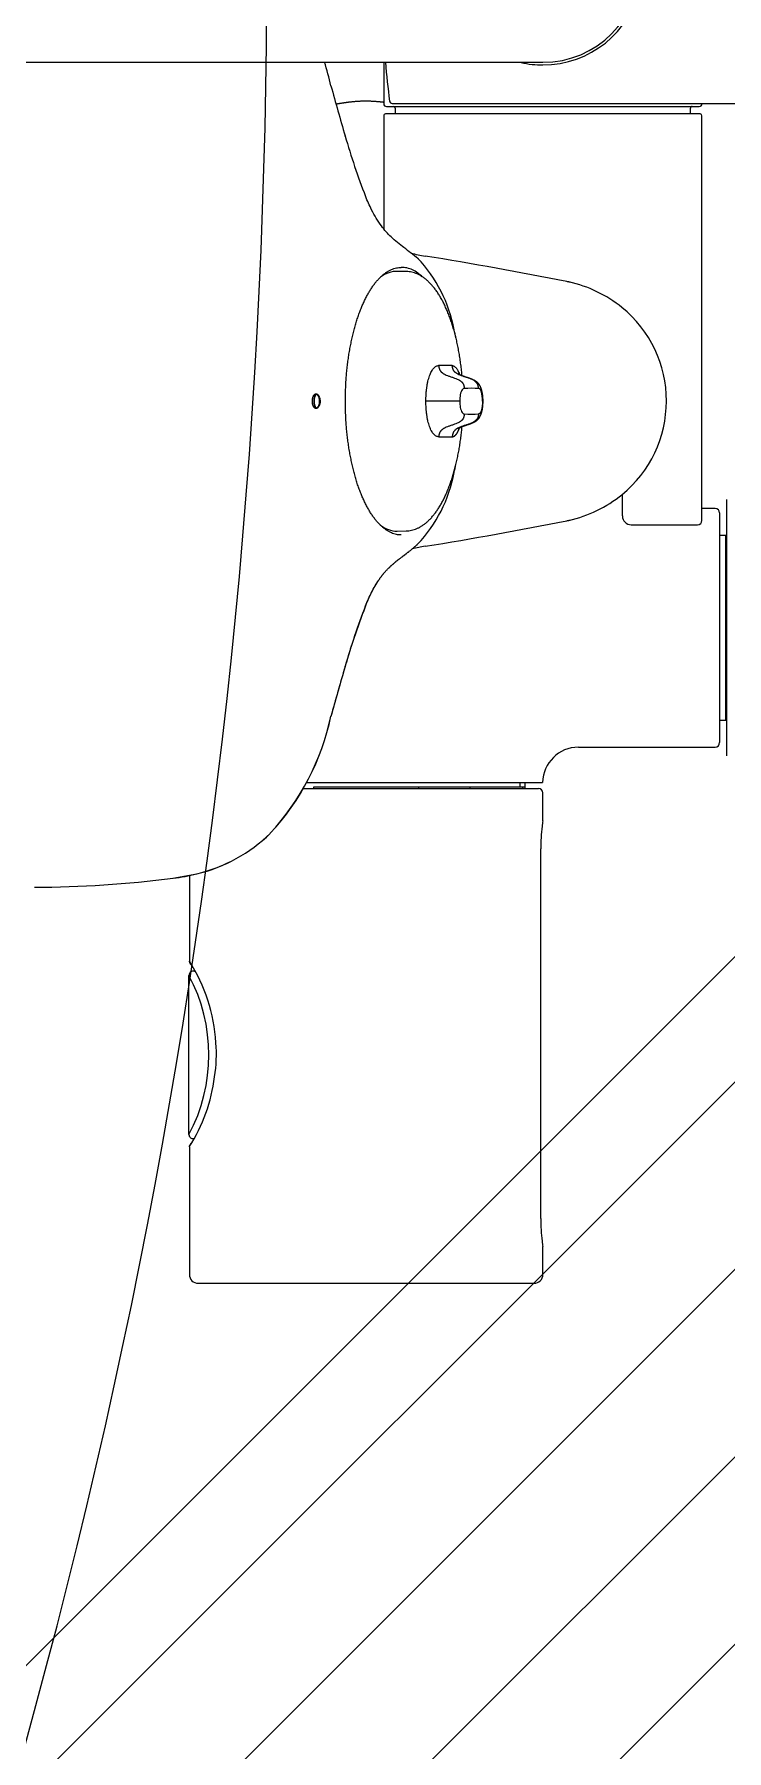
# Model space of a CAD drawing. Header units: millimetres. Extents: x 976 to 9349, y -1578 to 2211.
# Drawn here: x 5088.34 to 5096.17, y 113.81 to 133.23 of the extents above; entities that cross this region are included whole.
import ezdxf

# ---------------------------------------------------------------- set-up
doc = ezdxf.new("R2010")
doc.units = ezdxf.units.MM
doc.layers.add('Wbudowane', color=175, linetype='Continuous')

# ---------------------------------------------------------------- blocks, each defined once
blk = doc.blocks.new('Z$W@#9123')
for p, q in [((16.49, 44.797), (16.49, 52.903)), ((23.875, 48.583), (20.975, 48.583)), ((21.388, 48.583), (21.38, 48.573)), ((23.47, 48.573), (21.38, 48.573)), ((21.38, 48.573), (21.38, 48.503)), ((23.47, 48.573), (23.462, 48.583)), ((23.47, 48.503), (23.47, 48.573)), ((21.075, 48.453), (21.075, 48.303)), ((21.125, 48.503), (23.725, 48.503)), ((23.775, 46.906), (23.775, 48.453)), ((16.495, 48.303), (16.49, 48.303)), ((16.525, 44.733), (16.525, 48.273)), ((16.61, 48.283), (16.61, 44.723)), ((21.21, 48.303), (16.63, 48.303)), ((21.26, 47.503), (21.26, 48.253)), ((16.61, 48.173), (16.545, 48.173)), ((21.16, 47.403), (20.92, 47.403)), ((16.025, 42.453), (16.025, 46.503)), ((24.175, 46.497), (24.175, 46.5)), ((24.175, 46.035), (24.175, 46.497)), ((24.245, 43.786), (24.245, 46.453)), ((24.612, 46.503), (24.295, 46.503)), ((28.512, 46.478), (24.928, 46.478)), ((29.112, 46.478), (28.512, 46.478)), ((29.745, 46.503), (29.428, 46.503)), ((24.245, 46.303), (24.175, 46.303)), ((24.175, 46.241), (24.225, 46.241)), ((24.225, 46.271), (24.225, 46.303)), ((24.225, 45.679), (24.225, 46.271)), ((24.225, 46.271), (24.245, 46.271)), ((29.845, 42.603), (29.845, 46.403)), ((24.175, 43.827), (24.175, 46.035)), ((19.86, 45.82), (19.86, 45.826)), ((24.245, 45.679), (24.225, 45.679)), ((24.225, 45.094), (24.225, 45.679)), ((19.861, 45.562), (19.861, 45.179)), ((24.225, 43.911), (24.225, 45.094)), ((24.225, 45.094), (24.245, 45.094)), ((18.393, 44.957), (18.391, 44.855)), ((21.331, 44.855), (21.329, 44.957)), ((16.025, 44.703), (16.495, 44.703)), ((16.545, 44.833), (16.61, 44.833)), ((16.63, 44.703), (17.907, 44.703)), ((24.245, 43.911), (24.225, 43.911)), ((25.261, 42.315), (25.209, 42.588)), ((16.025, 16.553), (16.025, 42.453)), ((25.225, 42.503), (26.2, 42.503)), ((28.16, 42.499), (26.36, 42.499)), ((28.299, 42.503), (29.745, 42.503))]:
    blk.add_line(p, q)
for centre, radius, start, end in [((21.125, 48.453), 0.05, 90, 180), ((23.725, 48.453), 0.05, 0, 90), ((16.495, 48.273), 0.03, 0, 90), ((16.545, 48.193), 0.02, 180, 270), ((16.63, 48.283), 0.02, 90, 180), ((21.21, 48.253), 0.05, 0, 90), ((19.861, 46.535), 1.367, 90.0516, 140.8577), ((19.859, 46.534), 1.367, 39.1569, 89.9413), ((14.925, 46.503), 1.1, 0, 180), ((14.925, 46.503), 1.13, 0, 77.4173), ((21.16, 47.503), 0.1, 270, 0), ((19.938, 46.477), 1.463, 140.989, 167.3402), ((19.782, 46.477), 1.463, 12.6598, 39.011), ((24.184, 46.907), 0.407, 180.2509, 268.758), ((66.014, 37.381), 48.427, 168.8164, 170.743), ((19.902, 46.493), 1.423, 167.1855, 168.6099), ((19.816, 46.492), 1.425, 11.3996, 12.826), ((-26.591, 37.324), 48.73, 9.2671, 11.1817), ((14.925, 46.503), 1.13, 347.5081, 0), ((24.295, 46.453), 0.05, 90, 180), ((24.929, 48.552), 2.074, 261.2068, 262.906), ((24.928, 48.538), 2.06, 262.8716, 269.9904), ((29.112, 48.536), 2.058, 270.0058, 277.1357), ((29.111, 48.551), 2.073, 277.0887, 278.0848), ((29.111, 48.552), 2.074, 277.0987, 278.7943), ((29.745, 46.403), 0.1, 0, 90), ((21.711, 45.694), 1.996, 177.6565, 182.3027), ((18.025, 45.694), 1.982, 357.68, 2.3608), ((19.347, 43.92), 1.606, 100.5456, 133.4771), ((19.866, 42.055), 3.539, 101.7721, 103.2827), ((21.619, 45.401), 2.163, 178.0348, 182.052), ((17.407, 45.404), 2.858, 358.3949, 1.4345), ((19.856, 42.055), 3.538, 76.7371, 78.2533), ((20.375, 43.922), 1.604, 46.4968, 79.4586), ((16.387, 45.46), 1.853, 345.9656, 351.0319), ((23.333, 45.459), 1.853, 188.9275, 193.5571), ((14.925, 57.173), 12.5, 275.0486, 277.0708), ((16.46, 44.797), 0.03, 277.0708, 0), ((16.495, 44.733), 0.03, 270, 0), ((16.545, 44.813), 0.02, 90, 180), ((16.63, 44.723), 0.02, 180, 270), ((14.616, 52.049), 8.1, 286.0787, 291.177), ((25.104, 52.049), 8.1, 248.823, 253.9213), ((24.956, 51.608), 7.635, 248.7506, 254.3092), ((16.895, 41.323), 2.846, 102.2287, 107.863), ((-15.617, 157.742), 118.032, 285.68426, 285.96983), ((55.339, 157.748), 118.039, 254.03016, 254.31571), ((36.638, 91.576), 49.275, 253.8012, 254.4505), ((22.854, 41.38), 2.785, 47.0437, 78.1401), ((22.836, 41.344), 2.823, 47.2689, 77.8967), ((19.779, 43.923), 0.0111, 62.2315, 92.1301), ((19.857, 44.077), 0.162, 242.9134, 271.0932), ((19.127, 43.972), 0.734, 0.4646, 0.8407), ((19.864, 44.076), 0.161, 268.9076, 297.1349), ((19.942, 43.923), 0.0111, 87.8723, 117.8154), ((19.86, 44.045), 0.149, 255.3791, 270.1069), ((19.862, 44.035), 0.139, 269.4199, 284.9213), ((19.873, 43.895), 0.012, 175.512, 181.5038), ((23.474, 42.172), 1.785, 13.4623, 44.28), ((23.482, 42.177), 1.776, 13.3338, 44.3436), ((27.23, 40.909), 1.898, 93.2682, 122.8787), ((27.252, 41.21), 1.599, 80.8032, 94.6428), ((27.276, 40.904), 1.898, 57.363, 83.0215), ((22.976, 42.026), 2.303, 7.3503, 14.0844), ((26.356, 42.547), 0.0456, 144.5708, 238.0329), ((27.26, 40.814), 1.91, 61.8814, 118.1186), ((29.745, 42.603), 0.1, 270, 0), ((26.2, 42.552), 0.0499, 269.9437, 292.8851), ((26.2, 42.553), 0.05, 292.9186, 334.1698), ((26.36, 42.545), 0.046, 232.2881, 270), ((28.147, 42.602), 0.104, 276.9365, 288.816), ((28.3, 42.553), 0.05, 206.3026, 247.0814), ((28.3, 42.552), 0.0499, 247.1148, 270.0563), ((12.133, 40.687), 13.229, 0.2704, 7.0938)]:
    blk.add_arc(centre, radius, start, end)
for start_param, end_param in [(3.133453, 3.441102), (5.983656, 6.283185), (0, 0.00814)]:
    blk.add_ellipse((19.861, 44.85), major_axis=(1.47, 0), ratio=0.422618, start_param=start_param, end_param=end_param)
for points, degree in [([(19.716, 45.776), (19.631, 45.762), (19.593, 45.755), (19.585, 45.498), (19.543, 45.492), (19.457, 45.476)], 5), ([(19.861, 45.82), (19.893, 45.82), (19.925, 45.817), (19.956, 45.812), (19.981, 45.805), (20, 45.795), (20.003, 45.786), (20.005, 45.776)], 7), ([(20.005, 45.776), (20.09, 45.762), (20.128, 45.755), (20.136, 45.499), (20.178, 45.492), (20.264, 45.476)], 5), ([(19.457, 45.324), (19.542, 45.337), (19.581, 45.342), (19.594, 45.598), (19.631, 45.603), (19.716, 45.614)], 5), ([(20.005, 45.614), (20.09, 45.603), (20.127, 45.598), (20.14, 45.342), (20.179, 45.337), (20.264, 45.324)], 5), ([(20.264, 45.476), (20.262, 45.489), (20.258, 45.502), (20.249, 45.515), (20.235, 45.527), (20.215, 45.539), (20.19, 45.55), (20.161, 45.56)], 7), ([(18.346, 44.901), (18.346, 44.901), (18.346, 44.9), (18.346, 44.9)], 3), ([(21.375, 44.9), (21.375, 44.9), (21.375, 44.901), (21.375, 44.901)], 3), ([(16.86, 44.266), (16.858, 44.265), (16.857, 44.265), (16.856, 44.265), (16.854, 44.264)], 4), ([(22.866, 44.264), (22.864, 44.265), (22.863, 44.265), (22.862, 44.265), (22.86, 44.266)], 4), ([(19.822, 43.901), (19.822, 43.901), (19.822, 43.901), (19.823, 43.901)], 3), ([(19.898, 43.9), (19.898, 43.901), (19.898, 43.901), (19.899, 43.901)], 3)]:
    blk.add_open_spline(points, degree=degree)
for points, degree, knots in [([(19.861, 45.826), (19.858, 45.826), (19.854, 45.826), (19.843, 45.826), (19.831, 45.825), (19.818, 45.825), (19.807, 45.824), (19.8, 45.823), (19.792, 45.822), (19.786, 45.821), (19.782, 45.821), (19.777, 45.82), (19.773, 45.819), (19.769, 45.818), (19.766, 45.818), (19.762, 45.817), (19.759, 45.816), (19.755, 45.816), (19.752, 45.815), (19.749, 45.814), (19.745, 45.813), (19.741, 45.812), (19.736, 45.811), (19.732, 45.81), (19.727, 45.808), (19.722, 45.807), (19.717, 45.805), (19.714, 45.804), (19.711, 45.803), (19.709, 45.802), (19.707, 45.801), (19.705, 45.801), (19.704, 45.8), (19.702, 45.799), (19.698, 45.797), (19.694, 45.795), (19.69, 45.793), (19.687, 45.792), (19.685, 45.791), (19.682, 45.789), (19.679, 45.787), (19.677, 45.786), (19.674, 45.784), (19.668, 45.78), (19.662, 45.775), (19.657, 45.77), (19.653, 45.767), (19.651, 45.764), (19.649, 45.762), (19.647, 45.76), (19.646, 45.758), (19.644, 45.756), (19.642, 45.754), (19.641, 45.752), (19.639, 45.75), (19.638, 45.748), (19.636, 45.745), (19.634, 45.742), (19.632, 45.739), (19.63, 45.735), (19.627, 45.731), (19.625, 45.727), (19.622, 45.721), (19.62, 45.716), (19.617, 45.711), (19.614, 45.704), (19.612, 45.697), (19.609, 45.691), (19.607, 45.686), (19.606, 45.682), (19.604, 45.677), (19.602, 45.672), (19.6, 45.668), (19.599, 45.663), (19.597, 45.658), (19.595, 45.653), (19.593, 45.647), (19.591, 45.64), (19.589, 45.633), (19.586, 45.626), (19.585, 45.621), (19.583, 45.616), (19.581, 45.611), (19.58, 45.607), (19.578, 45.602), (19.576, 45.597), (19.574, 45.592), (19.573, 45.588), (19.571, 45.584), (19.569, 45.579), (19.568, 45.576), (19.567, 45.573), (19.565, 45.57), (19.564, 45.567), (19.562, 45.564), (19.561, 45.561), (19.559, 45.558), (19.558, 45.555), (19.556, 45.553), (19.555, 45.551), (19.554, 45.549), (19.553, 45.547), (19.552, 45.546), (19.551, 45.544), (19.55, 45.543), (19.549, 45.543), (19.549, 45.542), (19.548, 45.541), (19.548, 45.541), (19.547, 45.54), (19.547, 45.54), (19.547, 45.539), (19.546, 45.539), (19.546, 45.539), (19.546, 45.539), (19.546, 45.539), (19.546, 45.539)], 3, [0, 0, 0, 0, 0.014348, 0.021832, 0.054583, 0.08232, 0.090601, 0.113058, 0.122967, 0.134125, 0.143753, 0.151047, 0.160058, 0.166209, 0.175405, 0.181465, 0.188581, 0.195497, 0.202049, 0.208094, 0.21587, 0.225636, 0.235563, 0.246223, 0.256577, 0.269329, 0.280711, 0.289689, 0.295181, 0.300986, 0.305702, 0.310009, 0.314298, 0.31881, 0.323949, 0.346181, 0.35226, 0.357434, 0.363495, 0.373025, 0.380525, 0.388461, 0.397018, 0.405726, 0.437122, 0.449067, 0.459075, 0.467228, 0.472642, 0.477954, 0.482827, 0.487858, 0.492827, 0.497659, 0.503058, 0.507507, 0.513564, 0.521161, 0.527837, 0.536197, 0.544453, 0.554324, 0.56391, 0.574802, 0.586303, 0.595045, 0.612356, 0.624628, 0.630455, 0.638889, 0.650302, 0.658818, 0.666616, 0.675715, 0.684623, 0.69402, 0.707812, 0.717209, 0.733906, 0.747849, 0.757143, 0.76786, 0.775511, 0.783847, 0.793921, 0.807539, 0.815811, 0.823851, 0.834087, 0.843882, 0.851974, 0.857161, 0.863865, 0.871219, 0.877434, 0.887972, 0.896371, 0.902732, 0.909797, 0.915998, 0.921086, 0.930259, 0.935708, 0.942197, 0.946929, 0.951404, 0.955341, 0.960238, 0.964596, 0.968591, 0.973075, 0.978431, 0.983927, 0.990299, 0.997218, 1, 1, 1, 1]), ([(19.861, 45.82), (19.859, 45.82), (19.857, 45.82), (19.853, 45.82), (19.849, 45.819), (19.845, 45.819), (19.842, 45.819), (19.838, 45.819), (19.834, 45.819), (19.831, 45.819), (19.827, 45.818), (19.823, 45.818), (19.82, 45.818), (19.816, 45.818), (19.812, 45.817), (19.809, 45.817), (19.8, 45.816), (19.788, 45.814), (19.771, 45.811), (19.755, 45.806), (19.738, 45.8), (19.728, 45.795), (19.724, 45.79), (19.721, 45.788), (19.72, 45.785), (19.718, 45.782), (19.717, 45.779), (19.717, 45.777), (19.716, 45.776)], 3, [0, 0, 0, 0, 0.016642, 0.033233, 0.049783, 0.066304, 0.082806, 0.0993, 0.115799, 0.132312, 0.14885, 0.165425, 0.182048, 0.198729, 0.215479, 0.232308, 0.249227, 0.334085, 0.417767, 0.5018, 0.6287, 0.752432, 0.7882, 0.825998, 0.865966, 0.908224, 0.952874, 1, 1, 1, 1]), ([(20.175, 45.539), (20.175, 45.539), (20.175, 45.539), (20.175, 45.539), (20.175, 45.539), (20.174, 45.54), (20.174, 45.54), (20.173, 45.541), (20.173, 45.541), (20.172, 45.542), (20.171, 45.544), (20.17, 45.545), (20.169, 45.547), (20.168, 45.548), (20.167, 45.55), (20.166, 45.551), (20.165, 45.553), (20.164, 45.555), (20.162, 45.557), (20.161, 45.56), (20.159, 45.563), (20.158, 45.566), (20.157, 45.569), (20.155, 45.572), (20.154, 45.574), (20.153, 45.577), (20.151, 45.58), (20.15, 45.584), (20.148, 45.589), (20.146, 45.593), (20.145, 45.598), (20.143, 45.603), (20.141, 45.608), (20.14, 45.611), (20.138, 45.615), (20.137, 45.619), (20.135, 45.625), (20.133, 45.631), (20.131, 45.637), (20.129, 45.644), (20.126, 45.651), (20.124, 45.657), (20.123, 45.661), (20.121, 45.666), (20.12, 45.67), (20.118, 45.675), (20.116, 45.68), (20.115, 45.685), (20.113, 45.689), (20.111, 45.694), (20.108, 45.7), (20.106, 45.706), (20.104, 45.711), (20.101, 45.717), (20.098, 45.723), (20.095, 45.728), (20.093, 45.733), (20.09, 45.737), (20.088, 45.741), (20.086, 45.745), (20.084, 45.747), (20.082, 45.75), (20.08, 45.753), (20.078, 45.755), (20.077, 45.757), (20.075, 45.759), (20.073, 45.761), (20.071, 45.763), (20.069, 45.766), (20.066, 45.769), (20.062, 45.772), (20.057, 45.776), (20.053, 45.78), (20.049, 45.783), (20.046, 45.785), (20.043, 45.786), (20.041, 45.788), (20.038, 45.79), (20.035, 45.791), (20.032, 45.793), (20.03, 45.794), (20.027, 45.795), (20.024, 45.797), (20.022, 45.798), (20.019, 45.799), (20.017, 45.8), (20.014, 45.801), (20.012, 45.802), (20.008, 45.804), (20.004, 45.805), (19.999, 45.807), (19.993, 45.809), (19.987, 45.81), (19.981, 45.812), (19.977, 45.813), (19.973, 45.814), (19.97, 45.815), (19.966, 45.816), (19.963, 45.816), (19.96, 45.817), (19.956, 45.818), (19.953, 45.818), (19.949, 45.819), (19.945, 45.82), (19.94, 45.82), (19.935, 45.821), (19.93, 45.822), (19.922, 45.823), (19.914, 45.824), (19.903, 45.825), (19.891, 45.825), (19.878, 45.826), (19.868, 45.826), (19.864, 45.826), (19.861, 45.826)], 3, [0, 0, 0, 0, 0.0089, 0.015433, 0.020932, 0.026386, 0.030619, 0.035806, 0.041547, 0.045739, 0.05535, 0.062208, 0.06859, 0.073925, 0.079741, 0.084795, 0.090356, 0.095134, 0.105202, 0.110004, 0.117106, 0.125042, 0.132651, 0.139937, 0.145491, 0.151149, 0.157385, 0.167699, 0.178362, 0.1866, 0.195072, 0.208075, 0.217005, 0.224445, 0.231187, 0.23968, 0.248719, 0.264131, 0.273619, 0.287168, 0.304259, 0.312939, 0.322024, 0.329316, 0.338415, 0.347347, 0.357204, 0.36531, 0.372922, 0.381081, 0.396484, 0.406011, 0.414856, 0.427715, 0.438976, 0.448634, 0.458682, 0.466588, 0.478759, 0.484913, 0.489031, 0.497375, 0.503377, 0.507785, 0.512321, 0.519043, 0.524577, 0.53058, 0.538467, 0.546542, 0.556191, 0.573794, 0.589832, 0.599586, 0.607089, 0.614825, 0.622704, 0.628787, 0.639684, 0.64583, 0.651985, 0.66008, 0.668816, 0.67352, 0.682574, 0.686853, 0.691799, 0.701531, 0.708222, 0.718539, 0.730023, 0.743261, 0.761294, 0.772621, 0.781657, 0.789878, 0.796573, 0.803665, 0.809853, 0.817285, 0.822775, 0.832761, 0.838684, 0.847092, 0.856246, 0.865868, 0.876937, 0.884383, 0.909795, 0.918418, 0.945368, 0.975899, 0.985651, 1, 1, 1, 1]), ([(19.573, 45.588), (19.569, 45.588), (19.543, 45.586), (19.495, 45.581), (19.43, 45.573), (19.365, 45.563), (19.301, 45.553), (19.239, 45.541), (19.178, 45.528), (19.119, 45.513), (19.061, 45.498), (19.004, 45.481), (18.95, 45.463), (18.897, 45.444), (18.847, 45.424), (18.798, 45.403), (18.752, 45.381), (18.708, 45.358), (18.667, 45.334), (18.628, 45.309), (18.591, 45.283), (18.558, 45.256), (18.527, 45.228), (18.499, 45.2), (18.475, 45.171), (18.453, 45.141), (18.435, 45.111), (18.42, 45.081), (18.408, 45.05), (18.4, 45.02), (18.394, 44.988), (18.393, 44.969), (18.393, 44.957)], 3, [0, 0, 0, 0, 0.006018, 0.040418, 0.074822, 0.109259, 0.143708, 0.178185, 0.212691, 0.247204, 0.281731, 0.316284, 0.350909, 0.385547, 0.420271, 0.455007, 0.489805, 0.524624, 0.559494, 0.594378, 0.629325, 0.664217, 0.699083, 0.733763, 0.768284, 0.802505, 0.836401, 0.869881, 0.90296, 0.935659, 0.96806, 1, 1, 1, 1]), ([(19.457, 45.476), (19.457, 45.476), (19.458, 45.478), (19.458, 45.481), (19.459, 45.483), (19.459, 45.485), (19.46, 45.488), (19.461, 45.49), (19.461, 45.492), (19.462, 45.494), (19.465, 45.499), (19.469, 45.507), (19.482, 45.52), (19.504, 45.537), (19.534, 45.551), (19.555, 45.558), (19.56, 45.56)], 3, [0, 0, 0, 0, 0.027064, 0.053653, 0.079771, 0.105421, 0.130607, 0.155334, 0.179606, 0.203428, 0.226806, 0.34242, 0.454757, 0.684384, 0.914109, 1, 1, 1, 1]), ([(19.716, 45.614), (19.717, 45.608), (19.719, 45.602), (19.724, 45.596), (19.733, 45.587), (19.749, 45.578), (19.771, 45.572), (19.792, 45.567), (19.817, 45.563), (19.843, 45.562), (19.849, 45.562), (19.855, 45.562), (19.861, 45.562)], 3, [0, 0, 0, 0, 0.233213, 0.233213, 0.233213, 0.584774, 0.584774, 0.584774, 0.925302, 0.925302, 0.925302, 1, 1, 1, 1]), ([(19.861, 45.562), (19.885, 45.562), (19.91, 45.564), (19.932, 45.568), (19.955, 45.573), (19.975, 45.58), (19.987, 45.588), (19.996, 45.594), (20.001, 45.6), (20.003, 45.606), (20.004, 45.609), (20.004, 45.612), (20.005, 45.614)], 3, [0, 0, 0, 0, 0.321189, 0.321189, 0.321189, 0.660594, 0.660594, 0.660594, 0.902668, 0.902668, 0.902668, 1, 1, 1, 1]), ([(21.329, 44.957), (21.328, 44.968), (21.327, 44.986), (21.322, 45.016), (21.314, 45.046), (21.303, 45.076), (21.289, 45.106), (21.272, 45.135), (21.251, 45.164), (21.228, 45.193), (21.202, 45.221), (21.172, 45.248), (21.14, 45.275), (21.106, 45.3), (21.069, 45.325), (21.029, 45.349), (20.987, 45.372), (20.943, 45.394), (20.896, 45.415), (20.847, 45.435), (20.797, 45.454), (20.744, 45.472), (20.69, 45.489), (20.634, 45.505), (20.577, 45.52), (20.518, 45.533), (20.458, 45.546), (20.396, 45.557), (20.334, 45.567), (20.27, 45.575), (20.209, 45.583), (20.167, 45.587), (20.148, 45.588)], 3, [0, 0, 0, 0, 0.029365, 0.060979, 0.092844, 0.125088, 0.157712, 0.190769, 0.224151, 0.257859, 0.291771, 0.325789, 0.359889, 0.394083, 0.428234, 0.462408, 0.496524, 0.530621, 0.564601, 0.598574, 0.632512, 0.666402, 0.700285, 0.734112, 0.767938, 0.801721, 0.835454, 0.869163, 0.902889, 0.936581, 0.970287, 1, 1, 1, 1]), ([(19.861, 45.179), (19.848, 45.179), (19.835, 45.179), (19.822, 45.18), (19.809, 45.18), (19.795, 45.181), (19.783, 45.182), (19.77, 45.183), (19.757, 45.184), (19.744, 45.185), (19.731, 45.186), (19.719, 45.188), (19.706, 45.19), (19.694, 45.191), (19.682, 45.193), (19.67, 45.195), (19.658, 45.198), (19.646, 45.2), (19.635, 45.203), (19.624, 45.205), (19.613, 45.208), (19.603, 45.211), (19.593, 45.214), (19.583, 45.217), (19.573, 45.221), (19.564, 45.224), (19.555, 45.228), (19.546, 45.231), (19.538, 45.235), (19.53, 45.239), (19.523, 45.243), (19.516, 45.247), (19.509, 45.251), (19.503, 45.256), (19.497, 45.26), (19.491, 45.264), (19.487, 45.269), (19.482, 45.273), (19.478, 45.278), (19.474, 45.282), (19.471, 45.287), (19.468, 45.291), (19.465, 45.296), (19.463, 45.301), (19.461, 45.305), (19.46, 45.31), (19.459, 45.315), (19.458, 45.319), (19.457, 45.324), (19.457, 45.324), (19.457, 45.324), (19.457, 45.324)], 3, [0, 0, 0, 0, 0.061436, 0.061436, 0.061436, 0.123448, 0.123448, 0.123448, 0.185842, 0.185842, 0.185842, 0.248513, 0.248513, 0.248513, 0.311348, 0.311348, 0.311348, 0.374254, 0.374254, 0.374254, 0.437196, 0.437196, 0.437196, 0.500194, 0.500194, 0.500194, 0.563265, 0.563265, 0.563265, 0.626365, 0.626365, 0.626365, 0.689366, 0.689366, 0.689366, 0.752105, 0.752105, 0.752105, 0.814482, 0.814482, 0.814482, 0.876547, 0.876547, 0.876547, 0.938422, 0.938422, 0.938422, 0.999918, 0.999918, 0.999918, 1, 1, 1, 1]), ([(20.264, 45.324), (20.263, 45.319), (20.263, 45.315), (20.261, 45.31), (20.26, 45.305), (20.258, 45.301), (20.256, 45.296), (20.254, 45.291), (20.251, 45.287), (20.247, 45.282), (20.244, 45.278), (20.239, 45.273), (20.235, 45.269), (20.23, 45.264), (20.224, 45.26), (20.218, 45.256), (20.212, 45.251), (20.205, 45.247), (20.198, 45.243), (20.191, 45.239), (20.183, 45.235), (20.175, 45.231), (20.166, 45.228), (20.157, 45.224), (20.148, 45.221), (20.139, 45.217), (20.129, 45.214), (20.118, 45.211), (20.108, 45.208), (20.097, 45.205), (20.086, 45.203), (20.075, 45.2), (20.063, 45.198), (20.051, 45.195), (20.039, 45.193), (20.027, 45.191), (20.015, 45.19), (20.003, 45.188), (19.99, 45.186), (19.977, 45.185), (19.964, 45.184), (19.952, 45.183), (19.939, 45.182), (19.926, 45.181), (19.913, 45.18), (19.9, 45.18), (19.887, 45.179), (19.874, 45.179), (19.861, 45.179)], 3, [0, 0, 0, 0, 0.061501, 0.061501, 0.061501, 0.123381, 0.123381, 0.123381, 0.185452, 0.185452, 0.185452, 0.247834, 0.247834, 0.247834, 0.310577, 0.310577, 0.310577, 0.373584, 0.373584, 0.373584, 0.43669, 0.43669, 0.43669, 0.499765, 0.499765, 0.499765, 0.562768, 0.562768, 0.562768, 0.625716, 0.625716, 0.625716, 0.688627, 0.688627, 0.688627, 0.751467, 0.751467, 0.751467, 0.814143, 0.814143, 0.814143, 0.876542, 0.876542, 0.876542, 0.938559, 0.938559, 0.938559, 1, 1, 1, 1]), ([(18.25, 45.096), (18.204, 45.035), (18.129, 44.941), (18.012, 44.789), (17.872, 44.666), (17.711, 44.568), (17.597, 44.519), (17.538, 44.495)], 3, [0, 0, 0, 0, 0.230823, 0.435475, 0.612042, 0.830667, 1, 1, 1, 1]), ([(18.452, 45.139), (18.446, 45.132), (18.44, 45.125), (18.43, 45.113), (18.426, 45.108), (18.418, 45.098), (18.399, 45.073), (18.384, 45.048), (18.365, 45.007), (18.358, 44.986), (18.348, 44.945), (18.346, 44.924), (18.346, 44.902), (18.346, 44.901), (18.346, 44.901)], 3, [0, 0, 0, 0, 0.089937, 0.089937, 0.154458, 0.154458, 0.21898, 0.477067, 0.477067, 0.735154, 0.735154, 0.993241, 0.993241, 1, 1, 1, 1]), ([(22.19, 44.492), (22.188, 44.492), (22.186, 44.493), (22.181, 44.495), (22.177, 44.497), (22.172, 44.499), (22.167, 44.501), (22.161, 44.503), (22.156, 44.505), (22.151, 44.507), (22.146, 44.51), (22.14, 44.512), (22.134, 44.515), (22.128, 44.517), (22.121, 44.52), (22.114, 44.523), (22.107, 44.526), (22.1, 44.529), (22.092, 44.533), (22.083, 44.537), (22.073, 44.542), (22.062, 44.547), (22.05, 44.552), (22.041, 44.557), (22.029, 44.563), (22.017, 44.569), (22.005, 44.575), (21.997, 44.579), (21.99, 44.583), (21.983, 44.587), (21.978, 44.59), (21.973, 44.592), (21.967, 44.595), (21.962, 44.599), (21.955, 44.603), (21.946, 44.608), (21.934, 44.615), (21.919, 44.624), (21.906, 44.632), (21.894, 44.64), (21.886, 44.646), (21.878, 44.651), (21.873, 44.655), (21.868, 44.658), (21.863, 44.661), (21.859, 44.664), (21.855, 44.667), (21.85, 44.671), (21.845, 44.675), (21.84, 44.679), (21.836, 44.682), (21.832, 44.685), (21.828, 44.688), (21.822, 44.693), (21.815, 44.698), (21.808, 44.704), (21.799, 44.712), (21.783, 44.726), (21.766, 44.742), (21.75, 44.757), (21.742, 44.766), (21.735, 44.773), (21.729, 44.78), (21.723, 44.786), (21.718, 44.792), (21.713, 44.797), (21.709, 44.802), (21.704, 44.807), (21.7, 44.812), (21.695, 44.818), (21.69, 44.825), (21.684, 44.832), (21.676, 44.841), (21.67, 44.849), (21.661, 44.859), (21.655, 44.868), (21.649, 44.875), (21.645, 44.88), (21.64, 44.887), (21.633, 44.897), (21.624, 44.908), (21.618, 44.916), (21.613, 44.922), (21.609, 44.927), (21.606, 44.932), (21.603, 44.936), (21.599, 44.94), (21.596, 44.945), (21.592, 44.95), (21.587, 44.956), (21.583, 44.962), (21.577, 44.969), (21.571, 44.977), (21.56, 44.991), (21.548, 45.006), (21.536, 45.02), (21.53, 45.028), (21.525, 45.034), (21.52, 45.04), (21.516, 45.045), (21.511, 45.05), (21.507, 45.054), (21.503, 45.059), (21.499, 45.064), (21.495, 45.068), (21.492, 45.072), (21.488, 45.075), (21.485, 45.079), (21.482, 45.083), (21.48, 45.085), (21.479, 45.086)], 3, [0, 0, 0, 0, 0.003908, 0.008988, 0.013027, 0.018239, 0.02369, 0.028616, 0.033784, 0.038874, 0.044374, 0.050101, 0.056327, 0.062164, 0.068225, 0.075378, 0.082063, 0.088748, 0.096728, 0.10701, 0.115022, 0.126456, 0.140017, 0.14805, 0.155897, 0.174541, 0.184326, 0.192723, 0.200487, 0.207981, 0.213502, 0.219126, 0.224301, 0.231185, 0.237994, 0.247463, 0.263738, 0.280398, 0.303895, 0.313254, 0.330899, 0.339034, 0.345944, 0.354583, 0.361364, 0.367062, 0.374659, 0.380727, 0.39272, 0.398332, 0.406389, 0.413466, 0.418024, 0.429102, 0.441484, 0.453989, 0.466954, 0.491981, 0.543675, 0.56721, 0.581085, 0.593714, 0.605332, 0.61593, 0.624937, 0.635515, 0.64253, 0.651384, 0.658924, 0.667215, 0.676066, 0.689717, 0.69839, 0.714396, 0.724314, 0.739071, 0.747229, 0.752262, 0.757541, 0.772358, 0.786857, 0.795622, 0.802331, 0.807814, 0.812477, 0.817384, 0.822016, 0.827218, 0.833338, 0.83945, 0.846624, 0.854003, 0.863132, 0.873103, 0.903665, 0.915987, 0.92479, 0.931454, 0.938183, 0.945599, 0.951318, 0.957352, 0.963775, 0.969454, 0.975412, 0.980131, 0.985794, 0.990324, 0.99499, 1, 1, 1, 1]), ([(19.861, 44.269), (19.836, 44.269), (19.794, 44.269), (19.724, 44.271), (19.658, 44.274), (19.59, 44.279), (19.523, 44.284), (19.457, 44.291), (19.392, 44.3), (19.328, 44.309), (19.265, 44.32), (19.203, 44.332), (19.142, 44.345), (19.083, 44.359), (19.025, 44.374), (18.97, 44.39), (18.915, 44.408), (18.863, 44.426), (18.813, 44.445), (18.765, 44.465), (18.719, 44.486), (18.676, 44.508), (18.635, 44.531), (18.596, 44.554), (18.56, 44.578), (18.526, 44.603), (18.496, 44.628), (18.468, 44.654), (18.442, 44.68), (18.42, 44.707), (18.4, 44.734), (18.384, 44.761), (18.37, 44.789), (18.359, 44.817), (18.352, 44.845), (18.347, 44.873), (18.346, 44.89), (18.346, 44.9)], 3, [0, 0, 0, 0, 0.028556, 0.057175, 0.085763, 0.114361, 0.143048, 0.171656, 0.200209, 0.228804, 0.25744, 0.286055, 0.314651, 0.343225, 0.371767, 0.400364, 0.428943, 0.457517, 0.486076, 0.514671, 0.543192, 0.571666, 0.600174, 0.628747, 0.657291, 0.685819, 0.714327, 0.74283, 0.771426, 0.799969, 0.828514, 0.857162, 0.885965, 0.914776, 0.94368, 0.972656, 1, 1, 1, 1]), ([(21.375, 44.9), (21.375, 44.89), (21.374, 44.873), (21.37, 44.845), (21.362, 44.817), (21.351, 44.789), (21.337, 44.761), (21.321, 44.734), (21.301, 44.707), (21.279, 44.68), (21.253, 44.654), (21.225, 44.628), (21.195, 44.603), (21.161, 44.578), (21.125, 44.554), (21.086, 44.531), (21.045, 44.508), (21.002, 44.486), (20.956, 44.465), (20.908, 44.445), (20.858, 44.426), (20.806, 44.407), (20.751, 44.39), (20.695, 44.374), (20.638, 44.359), (20.579, 44.345), (20.518, 44.332), (20.456, 44.32), (20.393, 44.309), (20.329, 44.3), (20.264, 44.291), (20.198, 44.284), (20.131, 44.279), (20.063, 44.274), (19.997, 44.271), (19.927, 44.269), (19.886, 44.269), (19.861, 44.269)], 3, [0, 0, 0, 0, 0.027441, 0.05639, 0.085242, 0.114041, 0.142849, 0.171534, 0.200163, 0.228706, 0.257268, 0.285758, 0.314273, 0.342837, 0.371349, 0.399889, 0.428442, 0.456903, 0.485431, 0.514043, 0.542595, 0.571131, 0.599732, 0.628333, 0.65696, 0.685486, 0.714041, 0.742592, 0.771204, 0.799878, 0.82847, 0.857064, 0.885701, 0.914309, 0.942846, 0.971401, 1, 1, 1, 1]), ([(16.479, 44.706), (16.478, 44.694), (16.473, 44.655), (16.464, 44.553), (16.46, 44.433), (16.475, 44.318), (16.488, 44.23), (16.498, 44.171), (16.499, 44.163)], 5, [0, 0, 0, 0, 0, 0, 0.114983, 0.366878, 0.916978, 1, 1, 1, 1, 1, 1]), ([(22.182, 44.495), (22.123, 44.519), (22.025, 44.561), (21.929, 44.617), (21.885, 44.647)], 3, [0, 0, 0, 0, 0.506895, 1, 1, 1, 1]), ([(19.778, 43.934), (19.778, 43.937), (19.778, 43.94), (19.78, 43.946), (19.781, 43.949), (19.785, 43.954), (19.788, 43.957), (19.793, 43.962), (19.797, 43.965), (19.802, 43.968), (19.804, 43.969), (19.809, 43.972), (19.811, 43.973), (19.818, 43.975), (19.823, 43.977), (19.83, 43.979), (19.833, 43.979), (19.838, 43.98), (19.844, 43.981), (19.849, 43.982), (19.854, 43.982), (19.855, 43.982), (19.858, 43.982), (19.859, 43.982), (19.861, 43.982)], 3, [0, 0, 0, 0, 0.125, 0.125, 0.25, 0.25, 0.375, 0.375, 0.5, 0.5, 0.5625, 0.5625, 0.625, 0.625, 0.75, 0.75, 0.8125, 0.8125, 0.875, 0.9375, 0.9375, 0.96875, 0.96875, 1, 1, 1, 1]), ([(19.861, 43.895), (19.855, 43.895), (19.85, 43.895), (19.84, 43.896), (19.835, 43.897), (19.825, 43.898), (19.82, 43.9), (19.811, 43.902), (19.807, 43.904), (19.802, 43.907), (19.8, 43.908), (19.796, 43.91), (19.795, 43.911), (19.79, 43.914), (19.788, 43.916), (19.785, 43.92), (19.784, 43.921), (19.782, 43.923), (19.781, 43.925), (19.779, 43.929), (19.778, 43.931), (19.778, 43.934)], 3, [0, 0, 0, 0, 0.125, 0.125, 0.25, 0.25, 0.375, 0.375, 0.5, 0.5, 0.5625, 0.5625, 0.625, 0.625, 0.75, 0.75, 0.8125, 0.8125, 0.875, 0.875, 1, 1, 1, 1]), ([(19.861, 43.977), (19.855, 43.977), (19.85, 43.977), (19.842, 43.976), (19.84, 43.976), (19.835, 43.975), (19.832, 43.974), (19.825, 43.972), (19.821, 43.971), (19.814, 43.968), (19.812, 43.968), (19.808, 43.966), (19.806, 43.965), (19.801, 43.961), (19.798, 43.959), (19.793, 43.954), (19.79, 43.952), (19.787, 43.946), (19.785, 43.944), (19.784, 43.939), (19.784, 43.938), (19.784, 43.936), (19.784, 43.935), (19.784, 43.934), (19.784, 43.933), (19.784, 43.933)], 3, [0, 0, 0, 0, 0.125, 0.125, 0.1875, 0.1875, 0.25, 0.25, 0.375, 0.375, 0.4375, 0.4375, 0.5, 0.5, 0.625, 0.625, 0.75, 0.75, 0.875, 0.875, 0.9375, 0.9375, 0.96875, 0.96875, 1, 1, 1, 1]), ([(19.784, 43.933), (19.784, 43.932), (19.784, 43.931), (19.784, 43.93), (19.785, 43.928), (19.786, 43.925), (19.787, 43.923), (19.789, 43.92), (19.79, 43.919), (19.793, 43.916), (19.795, 43.914), (19.799, 43.911), (19.801, 43.91), (19.804, 43.908), (19.806, 43.907), (19.811, 43.905), (19.815, 43.903), (19.82, 43.901), (19.821, 43.901), (19.822, 43.901)], 3, [0, 0, 0, 0, 0.0477684, 0.0477684, 0.0955367, 0.1910734, 0.2866102, 0.2866102, 0.3821469, 0.3821469, 0.5732203, 0.5732203, 0.668757, 0.668757, 0.7642938, 0.7642938, 0.9553672, 0.9553672, 1, 1, 1, 1]), ([(19.861, 43.982), (19.863, 43.982), (19.866, 43.982), (19.872, 43.982), (19.875, 43.982), (19.88, 43.981), (19.883, 43.98), (19.888, 43.979), (19.893, 43.978), (19.898, 43.977), (19.903, 43.975), (19.906, 43.974), (19.913, 43.972), (19.917, 43.969), (19.924, 43.965), (19.928, 43.962), (19.934, 43.957), (19.936, 43.954), (19.939, 43.95), (19.94, 43.949), (19.941, 43.946), (19.942, 43.944), (19.943, 43.94), (19.943, 43.937), (19.943, 43.934)], 3, [0, 0, 0, 0, 0.0625, 0.0625, 0.125, 0.125, 0.1875, 0.1875, 0.25, 0.3125, 0.3125, 0.375, 0.375, 0.5, 0.5, 0.625, 0.625, 0.75, 0.75, 0.8125, 0.8125, 0.875, 0.875, 1, 1, 1, 1]), ([(19.937, 43.933), (19.937, 43.933), (19.937, 43.934), (19.937, 43.935), (19.937, 43.937), (19.937, 43.941), (19.936, 43.944), (19.934, 43.946), (19.934, 43.948), (19.931, 43.952), (19.929, 43.954), (19.923, 43.959), (19.92, 43.961), (19.913, 43.966), (19.909, 43.967), (19.903, 43.97), (19.9, 43.971), (19.896, 43.972), (19.891, 43.974), (19.886, 43.975), (19.881, 43.976), (19.879, 43.976), (19.871, 43.977), (19.866, 43.977), (19.861, 43.977)], 3, [0, 0, 0, 0, 0.03125, 0.03125, 0.0625, 0.125, 0.1875, 0.1875, 0.25, 0.25, 0.375, 0.375, 0.5, 0.5, 0.625, 0.625, 0.6875, 0.6875, 0.75, 0.8125, 0.8125, 0.875, 0.875, 1, 1, 1, 1]), ([(19.943, 43.934), (19.943, 43.931), (19.942, 43.929), (19.94, 43.925), (19.939, 43.923), (19.938, 43.921), (19.937, 43.92), (19.933, 43.916), (19.931, 43.914), (19.926, 43.911), (19.925, 43.91), (19.921, 43.908), (19.919, 43.907), (19.914, 43.904), (19.91, 43.902), (19.903, 43.9), (19.901, 43.9), (19.896, 43.898), (19.894, 43.898), (19.887, 43.896), (19.882, 43.896), (19.874, 43.895), (19.871, 43.895), (19.867, 43.895), (19.866, 43.895), (19.863, 43.895), (19.862, 43.895), (19.861, 43.895)], 3, [0, 0, 0, 0, 0.125, 0.125, 0.1875, 0.1875, 0.25, 0.25, 0.375, 0.375, 0.4375, 0.4375, 0.5, 0.5, 0.625, 0.625, 0.6875, 0.6875, 0.75, 0.75, 0.875, 0.875, 0.9375, 0.9375, 0.96875, 0.96875, 1, 1, 1, 1]), ([(19.899, 43.901), (19.9, 43.901), (19.901, 43.901), (19.906, 43.903), (19.91, 43.905), (19.916, 43.907), (19.917, 43.908), (19.92, 43.91), (19.925, 43.913), (19.929, 43.916), (19.932, 43.919), (19.932, 43.92), (19.934, 43.923), (19.935, 43.924), (19.936, 43.928), (19.937, 43.93), (19.937, 43.933)], 3, [0, 0, 0, 0, 0.0536314, 0.0536314, 0.2429051, 0.2429051, 0.337542, 0.337542, 0.4321788, 0.6214526, 0.6214526, 0.7160894, 0.7160894, 0.8107263, 0.8107263, 1, 1, 1, 1]), ([(28.208, 42.558), (28.209, 42.552), (28.21, 42.548), (28.21, 42.545), (28.21, 42.539), (28.206, 42.526), (28.196, 42.513), (28.186, 42.505), (28.181, 42.504), (28.181, 42.503)], 3, [0, 0, 0, 0, 0.262703, 0.262703, 0.262703, 0.514925, 0.77659, 0.981402, 1, 1, 1, 1])]:
    blk.add_open_spline(points, degree=degree, knots=knots)
blk = doc.blocks.new('Z$W@#8064')
blk.add_arc((34.901, 84.332, 3.975), 74.81, 247.27422, 292.89111)
blk = doc.blocks.new('Z$W@#3241')
for p, q in [((5.278, 22.5), (22.5, 5.278)), ((3.889, 21.768), (21.768, 3.889)), ((0.707, 20.707), (20.707, 0.707)), ((2.828, 20.707), (20.707, 2.828)), ((0, 20), (20, 0))]:
    blk.add_line(p, q)

msp = doc.modelspace()

# ---------------------------------------------------------------- block references
at = {"layer": 'Wbudowane'}
for name, p, rotation in [('Z$W@#8064', (5100.493, 99.016), 90), ('Z$W@#9123', (5047.591, 148.941), -90.00000000000001), ('Z$W@#3241', (5076.493, 123.016), -90.00000000000001)]:
    msp.add_blockref(name, p, dxfattribs=dict(at, rotation=rotation))

doc.saveas('drawing.dxf')
